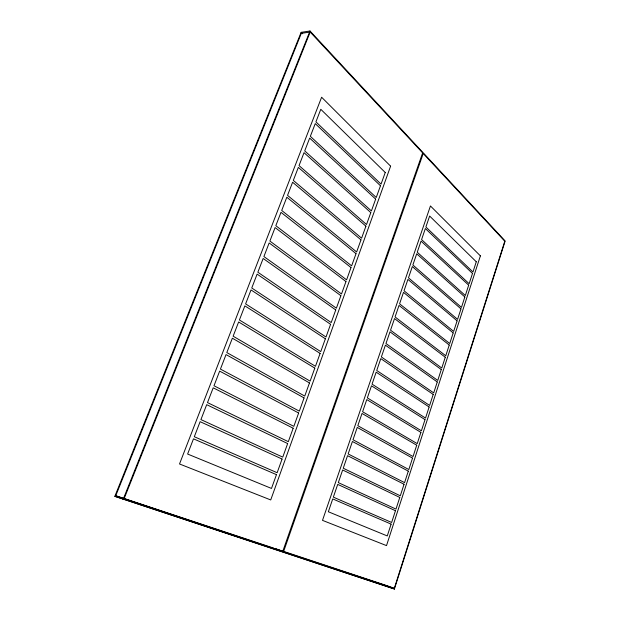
<?xml version="1.0" encoding="UTF-8"?>
<svg xmlns="http://www.w3.org/2000/svg" width="620" height="620" viewBox="0 0 620 620"><rect width="100%" height="100%" fill="white"/><g stroke="black" fill="none" stroke-linecap="round" stroke-linejoin="round"><path stroke-width="0.93" d="M283.542 551.692L394.297 588.357L504.796 241.203L423.228 153.52L283.542 551.692L274.598 548.429M394.413 589L505.161 240.986L310.008 31L301.126 32.341L114.84 496.325L394.413 589L114.84 496.325M123.132 499.441L310.008 31M124.039 498.875L310.186 32.031L422.639 152.892L282.736 551.42L115.739 495.768L301.312 33.364L310.186 32.031M115.739 495.768L273.683 548.126M276.326 549.002L385.687 585.249M386.601 585.559L394.297 588.357M301.126 32.341L302.452 33.751M391.112 524.109L387.275 535.936L328.344 511.764L332.738 498.922L391.112 524.109M395.459 510.717L391.646 522.466L333.351 497.139L337.714 484.398L395.459 510.717M399.776 497.434L395.986 509.09L338.319 482.624L342.651 469.983L399.776 497.434M404.054 484.236L400.303 495.806L343.255 468.232L347.549 455.685L404.054 484.236M408.309 471.13L404.581 482.624L348.146 453.949L352.408 441.502L408.309 471.13M412.532 458.118L408.828 469.534L353.005 439.766L357.236 427.42L412.532 458.118M416.725 445.199L413.052 456.537L357.817 425.707L362.018 413.447L416.725 445.199M420.895 432.373L417.237 443.625L362.599 411.75L366.769 399.582L420.895 432.373M425.025 419.632L421.399 430.807L367.35 397.893L371.481 385.826L425.025 419.632M429.133 406.983L425.529 418.082L372.054 384.152L376.162 372.171L429.133 406.983M433.21 394.421L429.637 405.441L376.728 370.504L380.796 358.624L433.21 394.421M437.263 381.951L433.713 392.894L381.37 356.965L385.408 345.17L437.263 381.951M441.285 369.559L437.759 380.424L385.966 343.534L389.98 331.824L441.285 369.559M445.276 357.252L441.773 368.048L390.538 330.197L394.522 318.572L445.276 357.252M449.244 345.03L445.764 355.756L395.072 316.96L399.024 305.42L449.244 345.03M453.189 332.894L449.732 343.542L399.575 303.823L403.496 292.369L453.189 332.894M457.103 320.842L453.67 331.413L404.039 290.78L407.929 279.411L457.103 320.842M460.986 308.869L457.575 319.37L408.471 277.838L412.339 266.553L460.986 308.869M464.845 296.98L461.458 307.412L412.874 264.988L416.71 253.789L464.845 296.98M468.681 285.161L465.318 295.523L417.245 252.231L421.05 241.11L468.681 285.161M472.494 273.435L469.146 283.728L421.585 239.568L425.359 228.532L472.494 273.435M476.276 261.779L472.959 272.002L425.886 226.998L429.637 216.039L476.276 261.779M480.392 255.874L386.516 545.615L322.501 520.366L430.443 205.964L480.392 255.874M276.458 474.641L271.49 488.444L187.62 454.042L193.487 438.844L276.458 474.641M282.077 459.032L277.148 472.719L194.308 436.728L200.121 421.678L282.077 459.032M287.649 443.564L282.759 457.134L200.927 419.585L206.692 404.666L287.649 443.564M293.175 428.219L288.323 441.673L207.491 402.597L213.203 387.818L293.175 428.219M298.646 413.005L293.841 426.351L213.993 385.764L219.651 371.124L298.646 413.005M304.079 397.916L299.321 411.145L220.433 369.094L226.037 354.586L304.079 397.916M309.473 382.951L304.746 396.079L226.812 352.571L232.368 338.202L309.473 382.951M314.813 368.11L310.124 381.13L233.136 336.203L238.638 321.966L314.813 368.11M320.114 353.392L315.464 366.304L239.405 319.99L244.853 305.877L320.114 353.392M325.368 338.799L320.757 351.602L245.613 303.916L251.015 289.935L325.368 338.799M330.584 324.314L326.012 337.017L251.759 287.99L257.114 274.133L330.584 324.314M335.753 309.954L331.219 322.555L257.858 272.211L263.159 258.478L335.753 309.954M340.884 295.709L336.381 308.202L263.903 256.564L269.158 242.955L340.884 295.709M345.968 281.581L341.504 293.973L269.886 241.064L275.102 227.579L345.968 281.581M351.013 267.561L346.588 279.86L275.822 225.703L280.984 212.335L351.013 267.561M356.027 253.658L351.633 265.856L281.705 210.475L286.82 197.222L356.027 253.658M360.987 239.863L356.632 251.96L287.533 195.385L292.609 182.249L360.987 239.863M365.916 226.176L361.599 238.181L293.314 180.42L298.344 167.4L365.916 226.176M370.806 212.598L366.521 224.51L299.042 165.594L304.025 152.683L370.806 212.598M375.658 199.129L371.403 210.947L304.722 150.892L309.667 138.097L375.658 199.129M380.471 185.767L376.247 197.486L310.349 136.315L315.255 123.628L380.471 185.767M385.245 172.5L381.052 184.132L315.929 121.869L320.788 109.291L385.245 172.5M390.608 166.16L270.723 499.945L179.521 463.977L321.617 97.231L390.608 166.16"/></g></svg>
